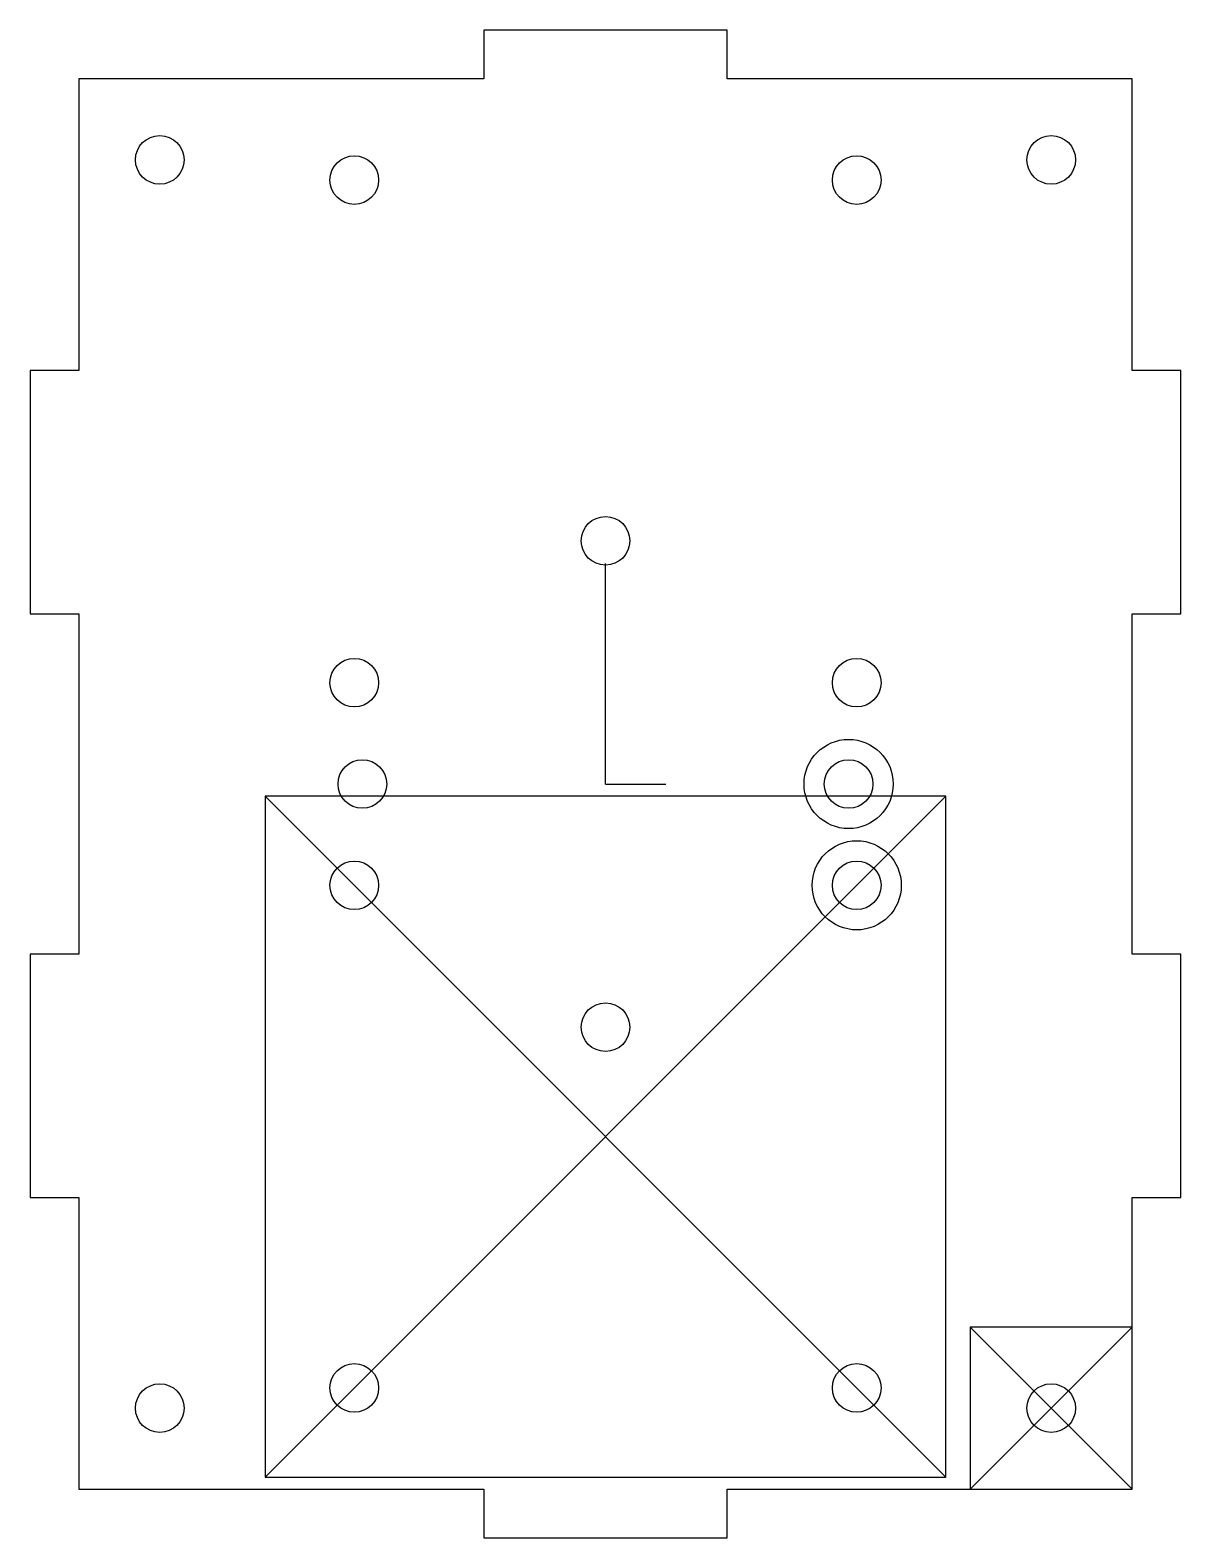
# Model space of a CAD drawing. Header units: millimetres. Extents: x -3 to 68, y -3 to 90.
import ezdxf

# ---------------------------------------------------------------- set-up
doc = ezdxf.new("R2010")
doc.units = ezdxf.units.MM
doc.layers.get('0').update_dxf_attribs({"linetype": 'CONTINUOUS'})

msp = doc.modelspace()

# ---------------------------------------------------------------- linework, layer by layer
for p, q in [((32.5, 43.5), (32.5, 57.097)), ((32.5, 43.5), (36.22, 43.5)), ((53.5, 42.75), (11.5, 0.75)), ((11.5, 42.75), (53.5, 0.75)), ((65, 10), (55, 0)), ((55, 10), (65, 0))]:
    msp.add_line(p, q)
for points in [[(25, 0), (25, -3), (40, -3), (40, 0), (65, 0), (65, 18), (68, 18), (68, 33), (65, 33), (65, 54), (68, 54), (68, 69), (65, 69), (65, 87), (40, 87), (40, 90), (25, 90), (25, 87), (0, 87), (0, 69), (-3, 69), (-3, 54), (0, 54), (0, 33), (-3, 33), (-3, 18), (0, 18), (0, 0)], [(53.5, 42.75), (11.5, 42.75), (11.5, 0.75), (53.5, 0.75)], [(65, 10), (55, 10), (55, 0), (65, 0)]]:
    msp.add_lwpolyline(points, close=True)
for centre, radius in [((5, 82), 1.5), ((60, 82), 1.5), ((17, 80.75), 1.5), ((48, 80.75), 1.5), ((32.5, 58.5), 1.5), ((17, 49.75), 1.5), ((48, 49.75), 1.5), ((47.5, 43.5), 2.75), ((17.5, 43.5), 1.5), ((47.5, 43.5), 1.5), ((48, 37.25), 2.75), ((17, 37.25), 1.5), ((48, 37.25), 1.5), ((32.5, 28.5), 1.5), ((17, 6.25), 1.5), ((48, 6.25), 1.5), ((5, 5), 1.5), ((60, 5), 1.5)]:
    msp.add_circle(centre, radius)

doc.saveas('drawing.dxf')
